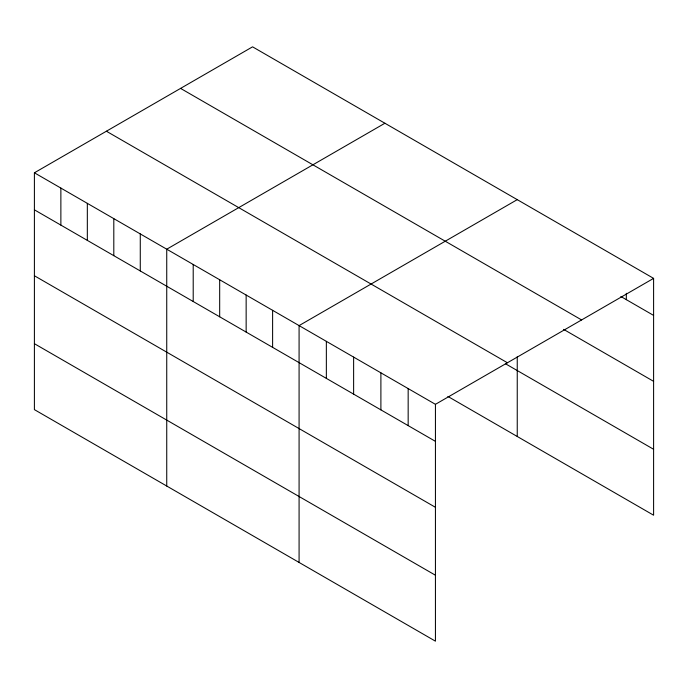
<?xml version="1.0" encoding="UTF-8"?>
<svg xmlns="http://www.w3.org/2000/svg" width="688" height="688" viewBox="0 0 688 688"><rect width="100%" height="100%" fill="white"/><g stroke="black" fill="none" stroke-linecap="round" stroke-linejoin="round"><path stroke-width="1.03" d="M34.4 172.791L435.435 404.329L435.435 641.164L34.4 409.627L34.4 172.791L252.565 46.836L653.6 278.373L653.6 515.209L447.888 396.434M384.91 123.238L166.737 249.202L166.737 486.038M517.247 199.649L299.082 325.605L299.082 562.44M435.435 404.329L653.6 278.373M620.877 296.511L653.6 315.405M180.574 88.399L581.601 319.937M563.61 329.38L653.6 381.341M106.399 131.227L507.426 362.765M505.388 363.703L653.6 449.273M34.4 209.823L435.435 441.361M34.4 275.759L435.435 507.297M34.4 343.69L435.435 575.228M626.329 293.312L626.329 299.658M517.247 356.754L517.247 436.484M408.165 388.582L408.165 425.614M380.894 372.836L380.894 409.867M353.623 357.098L353.623 394.129M326.353 341.351L326.353 378.383M272.611 310.322L272.611 347.354M246.149 295.04L246.149 332.072M219.678 279.758L219.678 316.798M193.208 264.484L193.208 301.516M140.275 233.92L140.275 270.952M113.804 218.638L113.804 255.669M87.333 203.356L87.333 240.387M60.871 188.073L60.871 225.105"/></g></svg>
